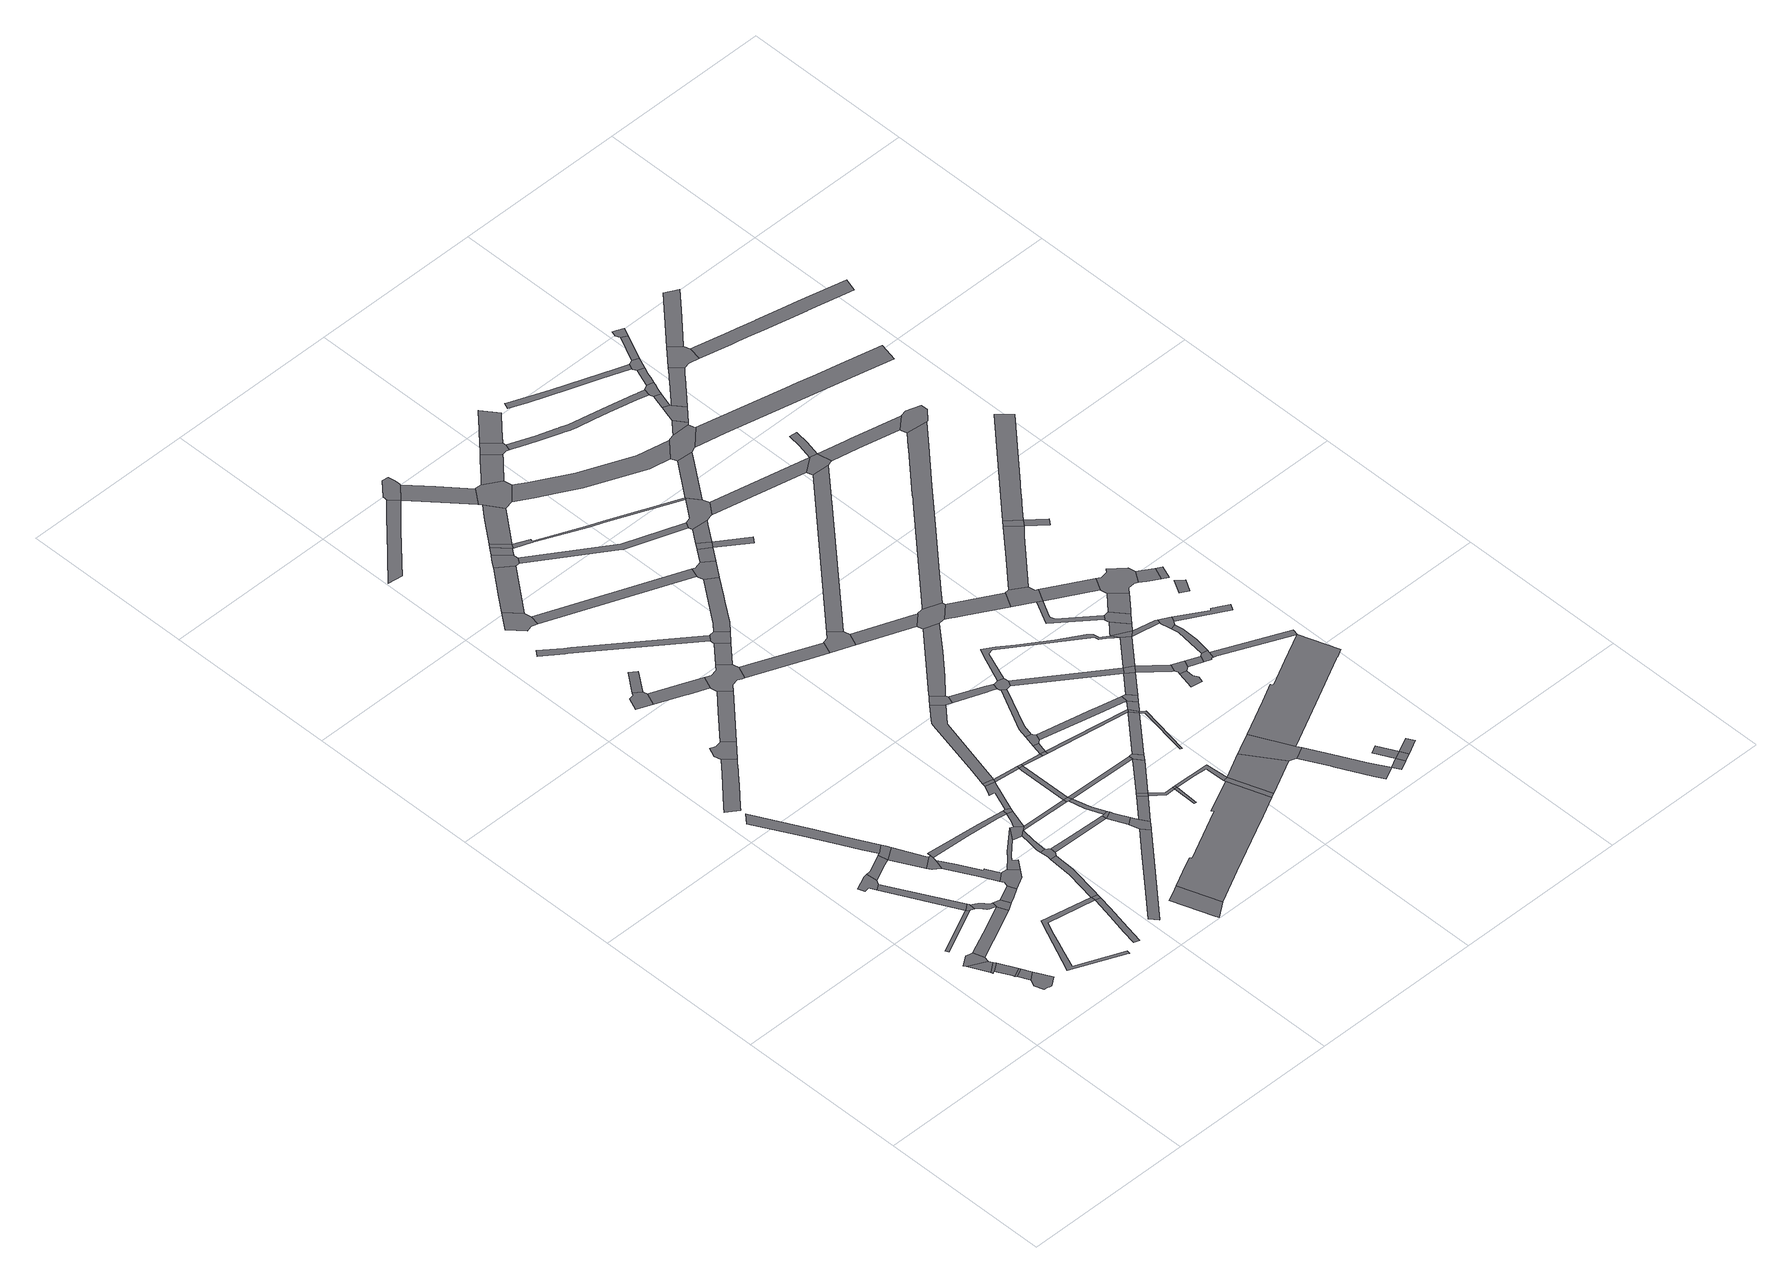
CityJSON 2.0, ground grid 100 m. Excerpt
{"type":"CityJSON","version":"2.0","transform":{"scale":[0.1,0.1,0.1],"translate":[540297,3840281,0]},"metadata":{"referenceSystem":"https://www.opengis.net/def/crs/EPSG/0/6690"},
"CityObjects":{
"road1":{"type":"Road","attributes":{"RoadStructureAttribute.sectionType":"1"},"geometry":[{"type":"MultiSurface","lod":"1","boundaries":[[[0,1,2,3,4]]]}]},
"road2":{"type":"Road","geometry":[{"type":"MultiSurface","lod":"1","boundaries":[[[5,6,7,8,0,4,9,10,11,12]]]}]},
"road3":{"type":"Road","geometry":[{"type":"MultiSurface","lod":"1","boundaries":[[[3,2,13,14,15,16]]]}]},
"road4":{"type":"Road","attributes":{"RoadStructureAttribute.sectionType":"1"},"geometry":[{"type":"MultiSurface","lod":"1","boundaries":[[[16,15,17,18,19]]]}]},
"road5":{"type":"Road","geometry":[{"type":"MultiSurface","lod":"1","boundaries":[[[19,18,20,21]]]}]},
"road6":{"type":"Road","attributes":{"RoadStructureAttribute.sectionType":"1"},"geometry":[{"type":"MultiSurface","lod":"1","boundaries":[[[21,20,22,23]]]}]},
"road7":{"type":"Road","geometry":[{"type":"MultiSurface","lod":"1","boundaries":[[[24,23,22,25,26,27,28,29,30,31,32]]]}]},
"road8":{"type":"Road","attributes":{"RoadStructureAttribute.sectionType":"1"},"geometry":[{"type":"MultiSurface","lod":"1","boundaries":[[[33,34,35,36]]]}]},
"road9":{"type":"Road","geometry":[{"type":"MultiSurface","lod":"1","boundaries":[[[37,38,39,40,41,42,43,44]]]}]},
"road10":{"type":"Road","attributes":{"RoadStructureAttribute.sectionType":"1"},"geometry":[{"type":"MultiSurface","lod":"1","boundaries":[[[45,46,47,48,12,11,49,50,51]]]}]},
"road11":{"type":"Road","attributes":{"RoadStructureAttribute.sectionType":"1"},"geometry":[{"type":"MultiSurface","lod":"1","boundaries":[[[43,42,52,33,53]]]}]},
"road12":{"type":"Road","geometry":[{"type":"MultiSurface","lod":"1","boundaries":[[[54,53,33,36,55,56,57,58]]]}]},
"road13":{"type":"Road","attributes":{"RoadStructureAttribute.sectionType":"1"},"geometry":[{"type":"MultiSurface","lod":"1","boundaries":[[[59,60,61,37,44,62,63]]]}]},
"road14":{"type":"Road","attributes":{"RoadStructureAttribute.sectionType":"1"},"geometry":[{"type":"MultiSurface","lod":"1","boundaries":[[[64,65,66,67,68,69,58,57,70,71,72,73,74,45,75]]]}]},
"road15":{"type":"Road","attributes":{"RoadStructureAttribute.sectionType":"1"},"geometry":[{"type":"MultiSurface","lod":"1","boundaries":[[[76,77,78,79,80,81,82,83,84,85,86,87,88]]]}]},
"road16":{"type":"Road","attributes":{"RoadStructureAttribute.sectionType":"1"},"geometry":[{"type":"MultiSurface","lod":"1","boundaries":[[[89,90,91,92,93,94,95,96,97]]]}]},
"road17":{"type":"Road","geometry":[{"type":"MultiSurface","lod":"1","boundaries":[[[98,75,45,51,99,100]]]}]},
"road18":{"type":"Road","geometry":[{"type":"MultiSurface","lod":"1","boundaries":[[[101,102,97,96,103,59,63,104]]]}]},
"road19":{"type":"Road","attributes":{"RoadStructureAttribute.sectionType":"1"},"geometry":[{"type":"MultiSurface","lod":"1","boundaries":[[[105,104,63,106,107,108]]]}]},
"road20":{"type":"Road","attributes":{"RoadStructureAttribute.sectionType":"1"},"geometry":[{"type":"MultiSurface","lod":"1","boundaries":[[[109,100,99,110,111]]]}]},
"road21":{"type":"Road","geometry":[{"type":"MultiSurface","lod":"1","boundaries":[[[112,113,108,107,114,115,116,117]]]}]},
"road22":{"type":"Road","attributes":{"RoadStructureAttribute.sectionType":"1"},"geometry":[{"type":"MultiSurface","lod":"1","boundaries":[[[118,119,120,121,122,123,124,125,126,127,128]]]}]},
"road23":{"type":"Road","attributes":{"RoadStructureAttribute.sectionType":"1"},"geometry":[{"type":"MultiSurface","lod":"1","boundaries":[[[129,130,131,116,115,132,133,134]]]}]},
"road24":{"type":"Road","attributes":{"RoadStructureAttribute.sectionType":"1"},"geometry":[{"type":"MultiSurface","lod":"1","boundaries":[[[87,135,136,137,138,139,140,141,142]]]}]},
"road25":{"type":"Road","geometry":[{"type":"MultiSurface","lod":"1","boundaries":[[[134,133,143,109,111,144,145,146]]]}]},
"road26":{"type":"Road","geometry":[{"type":"MultiSurface","lod":"1","boundaries":[[[88,87,142,147]]]}]},
"road27":{"type":"Road","geometry":[{"type":"MultiSurface","lod":"1","boundaries":[[[148,149,150,151,152,153,118,128,154,155]]]}]},
"road28":{"type":"Road","attributes":{"RoadStructureAttribute.sectionType":"1"},"geometry":[{"type":"MultiSurface","lod":"1","boundaries":[[[156,157,88,147,158,159,160,161,162]]]}]},
"road29":{"type":"Road","attributes":{"RoadStructureAttribute.sectionType":"1"},"geometry":[{"type":"MultiSurface","lod":"1","boundaries":[[[163,164,165,166,146,145,167,168,169,170]]]}]},
"road30":{"type":"Road","attributes":{"RoadStructureAttribute.sectionType":"1"},"geometry":[{"type":"MultiSurface","lod":"1","boundaries":[[[171,112,117,172,173,174,175,176]]]}]},
"road31":{"type":"Road","geometry":[{"type":"MultiSurface","lod":"1","boundaries":[[[177,178,179,180,181,182,183]]]}]},
"road32":{"type":"Road","geometry":[{"type":"MultiSurface","lod":"1","boundaries":[[[184,185,186,187,156,162,188,189]]]}]},
"road33":{"type":"Road","attributes":{"RoadStructureAttribute.sectionType":"1"},"geometry":[{"type":"MultiSurface","lod":"1","boundaries":[[[190,191,192,193,194,186,185]]]}]},
"road34":{"type":"Road","geometry":[{"type":"MultiSurface","lod":"1","boundaries":[[[195,196,197,198,199,200]]]}]},
"road35":{"type":"Road","geometry":[{"type":"MultiSurface","lod":"1","boundaries":[[[163,170,201,202,192,191,203,204]]]}]},
"road36":{"type":"Road","geometry":[{"type":"MultiSurface","lod":"1","boundaries":[[[205,206,177,183]]]}]},
"road37":{"type":"Road","attributes":{"RoadStructureAttribute.sectionType":"1"},"geometry":[{"type":"MultiSurface","lod":"1","boundaries":[[[207,208,155,154,209]]]}]},
"road38":{"type":"Road","attributes":{"function":"3","RoadStructureAttribute.sectionType":"1"},"geometry":[{"type":"MultiSurface","lod":"1","boundaries":[[[210,211,212,213,214,215,216]]]}]},
"road39":{"type":"Road","attributes":{"RoadStructureAttribute.sectionType":"1"},"geometry":[{"type":"MultiSurface","lod":"1","boundaries":[[[175,217,204,203,218]]]}]},
"road40":{"type":"Road","attributes":{"RoadStructureAttribute.sectionType":"1"},"geometry":[{"type":"MultiSurface","lod":"1","boundaries":[[[219,220,182,181,221,222,223,224]]]}]},
"road41":{"type":"Road","geometry":[{"type":"MultiSurface","lod":"1","boundaries":[[[176,175,218,225,226]]]}]},
"road42":{"type":"Road","geometry":[{"type":"MultiSurface","lod":"1","boundaries":[[[227,228,229,230,231,232,233,234,235,236,237]]]}]},
"road43":{"type":"Road","attributes":{"RoadStructureAttribute.sectionType":"1"},"geometry":[{"type":"MultiSurface","lod":"1","boundaries":[[[238,189,188,239,240,241]]]}]},
"road44":{"type":"Road","attributes":{"RoadStructureAttribute.sectionType":"1"},"geometry":[{"type":"MultiSurface","lod":"1","boundaries":[[[203,191,242,243]]]}]},
"road45":{"type":"Road","attributes":{"RoadStructureAttribute.sectionType":"1"},"geometry":[{"type":"MultiSurface","lod":"1","boundaries":[[[244,245,246,247,248,226,225,249,250]]]}]},
"road46":{"type":"Road","attributes":{"RoadStructureAttribute.sectionType":"1"},"geometry":[{"type":"MultiSurface","lod":"1","boundaries":[[[251,252,253,254,255,256,257,258,259]]]}]},
"road47":{"type":"Road","geometry":[{"type":"MultiSurface","lod":"1","boundaries":[[[260,244,250,261]]]}]},
"road48":{"type":"Road","geometry":[{"type":"MultiSurface","lod":"1","boundaries":[[[262,263,264,265,224,223,207,209,266,267,268,269,270,271]]]}]},
"road49":{"type":"Road","attributes":{"RoadStructureAttribute.sectionType":"1"},"geometry":[{"type":"MultiSurface","lod":"1","boundaries":[[[272,273,227,237,274]]]}]},
"road50":{"type":"Road","geometry":[{"type":"MultiSurface","lod":"1","boundaries":[[[275,276,277,241,240,278]]]}]},
"road51":{"type":"Road","geometry":[{"type":"MultiSurface","lod":"1","boundaries":[[[243,242,279,280,281]]]}]},
"road52":{"type":"Road","attributes":{"RoadStructureAttribute.sectionType":"1"},"geometry":[{"type":"MultiSurface","lod":"1","boundaries":[[[282,278,240,283,284]]]}]},
"road53":{"type":"Road","attributes":{"RoadStructureAttribute.sectionType":"1"},"geometry":[{"type":"MultiSurface","lod":"1","boundaries":[[[279,285,276,275,286,280]]]}]},
"road54":{"type":"Road","attributes":{"RoadStructureAttribute.sectionType":"1"},"geometry":[{"type":"MultiSurface","lod":"1","boundaries":[[[287,288,289,290,291,292,293,294,295,296,297,298,299]]]}]},
"road55":{"type":"Road","attributes":{"RoadStructureAttribute.sectionType":"1"},"geometry":[{"type":"MultiSurface","lod":"1","boundaries":[[[300,261,250,301,302]]]}]},
"road56":{"type":"Road","geometry":[{"type":"MultiSurface","lod":"1","boundaries":[[[284,283,210,216,303,304,305]]]}]},
"road57":{"type":"Road","attributes":{"RoadStructureAttribute.sectionType":"1"},"geometry":[{"type":"MultiSurface","lod":"1","boundaries":[[[301,306,243,281,307]]]}]},
"road58":{"type":"Road","attributes":{"RoadStructureAttribute.sectionType":"1"},"geometry":[{"type":"MultiSurface","lod":"1","boundaries":[[[308,262,271,309]]]}]},
"road59":{"type":"Road","geometry":[{"type":"MultiSurface","lod":"1","boundaries":[[[302,301,307,310]]]}]},
"road60":{"type":"Road","attributes":{"RoadStructureAttribute.sectionType":"1"},"geometry":[{"type":"MultiSurface","lod":"1","boundaries":[[[311,312,313,314,315,260,261,316,317,318,319,320,321]]]}]},
"road61":{"type":"Road","attributes":{"function":"3","RoadStructureAttribute.sectionType":"1"},"geometry":[{"type":"MultiSurface","lod":"1","boundaries":[[[322,323,324,325,326,327,328,329,330,195,200,331,332,333,334,335]]]}]},
"road62":{"type":"Road","attributes":{"function":"3","RoadStructureAttribute.sectionType":"1"},"geometry":[{"type":"MultiSurface","lod":"1","boundaries":[[[336,337,305,304,338,339]]]}]},
"road63":{"type":"Road","geometry":[{"type":"MultiSurface","lod":"1","boundaries":[[[340,341,342,343,344,272,274,345,346,347,348,349]]]}]},
"road64":{"type":"Road","attributes":{"RoadStructureAttribute.sectionType":"1"},"geometry":[{"type":"MultiSurface","lod":"1","boundaries":[[[310,307,350,351]]]}]},
"road65":{"type":"Road","geometry":[{"type":"MultiSurface","lod":"1","boundaries":[[[352,259,258,308,309,353]]]}]},
"road66":{"type":"Road","attributes":{"RoadStructureAttribute.sectionType":"1"},"geometry":[{"type":"MultiSurface","lod":"1","boundaries":[[[234,233,354,355]]]}]},
"road67":{"type":"Road","attributes":{"RoadStructureAttribute.sectionType":"1"},"geometry":[{"type":"MultiSurface","lod":"1","boundaries":[[[356,270,269,357,358,359,360]]]}]},
"road68":{"type":"Road","geometry":[{"type":"MultiSurface","lod":"1","boundaries":[[[361,340,349,362]]]}]},
"road69":{"type":"Road","geometry":[{"type":"MultiSurface","lod":"1","boundaries":[[[363,336,339,364]]]}]},
"road70":{"type":"Road","attributes":{"RoadStructureAttribute.sectionType":"1"},"geometry":[{"type":"MultiSurface","lod":"1","boundaries":[[[281,280,365,366]]]}]},
"road71":{"type":"Road","attributes":{"RoadStructureAttribute.sectionType":"1"},"geometry":[{"type":"MultiSurface","lod":"1","boundaries":[[[367,361,362,368,369]]]}]},
"road72":{"type":"Road","geometry":[{"type":"MultiSurface","lod":"1","boundaries":[[[351,350,370,371]]]}]},
"road73":{"type":"Road","attributes":{"RoadStructureAttribute.sectionType":"1"},"geometry":[{"type":"MultiSurface","lod":"1","boundaries":[[[372,351,371,373]]]}]},
"road74":{"type":"Road","attributes":{"RoadStructureAttribute.sectionType":"1"},"geometry":[{"type":"MultiSurface","lod":"1","boundaries":[[[374,364,339,375,376,377]]]}]},
"road75":{"type":"Road","geometry":[{"type":"MultiSurface","lod":"1","boundaries":[[[378,372,373,379,380,381,382,383,384,385]]]}]},
"road76":{"type":"Road","attributes":{"RoadStructureAttribute.sectionType":"1"},"geometry":[{"type":"MultiSurface","lod":"1","boundaries":[[[386,387,388,389,376]]]}]},
"road77":{"type":"Road","geometry":[{"type":"MultiSurface","lod":"1","boundaries":[[[390,391,311,321,392,393,394]]]}]},
"road78":{"type":"Road","geometry":[{"type":"MultiSurface","lod":"1","boundaries":[[[395,396,397,398,287,299,399,400,401,402]]]}]},
"road79":{"type":"Road","attributes":{"function":"3","RoadStructureAttribute.sectionType":"1"},"geometry":[{"type":"MultiSurface","lod":"1","boundaries":[[[365,403,404,405,363,364,406]]]}]},
"road80":{"type":"Road","geometry":[{"type":"MultiSurface","lod":"1","boundaries":[[[377,376,389,407]]]}]},
"road81":{"type":"Road","attributes":{"RoadStructureAttribute.sectionType":"1"},"geometry":[{"type":"MultiSurface","lod":"1","boundaries":[[[408,409,410,367,369,411,412,413]]]}]},
"road82":{"type":"Road","attributes":{"RoadStructureAttribute.sectionType":"1"},"geometry":[{"type":"MultiSurface","lod":"1","boundaries":[[[414,415,416,352,353,417,418,419,420]]]}]},
"road83":{"type":"Road","attributes":{"RoadStructureAttribute.sectionType":"1"},"geometry":[{"type":"MultiSurface","lod":"1","boundaries":[[[421,399,299,422,423,424,425]]]}]},
"road84":{"type":"Road","attributes":{"RoadStructureAttribute.sectionType":"1"},"geometry":[{"type":"MultiSurface","lod":"1","boundaries":[[[426,427,378,385,428,429]]]}]},
"road85":{"type":"Road","geometry":[{"type":"MultiSurface","lod":"1","boundaries":[[[430,431,407,389,432,433,434,435]]]}]},
"road86":{"type":"Road","geometry":[{"type":"MultiSurface","lod":"1","boundaries":[[[436,366,365,406,437,438]]]}]},
"road87":{"type":"Road","attributes":{"RoadStructureAttribute.sectionType":"1"},"geometry":[{"type":"MultiSurface","lod":"1","boundaries":[[[439,393,392,440,441,442,443,444]]]}]},
"road88":{"type":"Road","geometry":[{"type":"MultiSurface","lod":"1","boundaries":[[[445,446,447,360,359,448,449,450]]]}]},
"road89":{"type":"Road","attributes":{"RoadStructureAttribute.sectionType":"1"},"geometry":[{"type":"MultiSurface","lod":"1","boundaries":[[[451,371,370,452,453]]]}]},
"road90":{"type":"Road","attributes":{"RoadStructureAttribute.sectionType":"1"},"geometry":[{"type":"MultiSurface","lod":"1","boundaries":[[[454,455,347,346,456,457,458,459,460]]]}]},
"road91":{"type":"Road","geometry":[{"type":"MultiSurface","lod":"1","boundaries":[[[435,434,322,335,461]]]}]},
"road92":{"type":"Road","geometry":[{"type":"MultiSurface","lod":"1","boundaries":[[[462,425,424,408,413,463,464,465,466]]]}]},
"road93":{"type":"Road","attributes":{"RoadStructureAttribute.sectionType":"1"},"geometry":[{"type":"MultiSurface","lod":"1","boundaries":[[[467,468,382,381,469,470,471]]]}]},
"road94":{"type":"Road","attributes":{"RoadStructureAttribute.sectionType":"1"},"geometry":[{"type":"MultiSurface","lod":"1","boundaries":[[[472,473,390,394,474,475,476,477]]]}]},
"road95":{"type":"Road","geometry":[{"type":"MultiSurface","lod":"1","boundaries":[[[478,444,443,479,426,429,480,481,482,483,484,485]]]}]},
"road96":{"type":"Road","geometry":[{"type":"MultiSurface","lod":"1","boundaries":[[[486,487,488,489,355,354,490,414,420,491]]]}]},
"road97":{"type":"Road","attributes":{"RoadStructureAttribute.sectionType":"1"},"geometry":[{"type":"MultiSurface","lod":"1","boundaries":[[[452,492,438,437,493]]]}]},
"road98":{"type":"Road","attributes":{"RoadStructureAttribute.sectionType":"1"},"geometry":[{"type":"MultiSurface","lod":"1","boundaries":[[[494,495,496,497,498,499,369,368,500,501,502,503,504,505,506,507]]]}]},
"road99":{"type":"Road","attributes":{"RoadStructureAttribute.sectionType":"1"},"geometry":[{"type":"MultiSurface","lod":"1","boundaries":[[[508,449,448,509,510]]]}]},
"road100":{"type":"Road","attributes":{"function":"3","RoadStructureAttribute.sectionType":"1"},"geometry":[{"type":"MultiSurface","lod":"1","boundaries":[[[511,435,461,512]]]}]},
"road101":{"type":"Road","attributes":{"RoadStructureAttribute.sectionType":"1"},"geometry":[{"type":"MultiSurface","lod":"1","boundaries":[[[513,514,515,516,517,518,519,520,493]]]}]},
"road102":{"type":"Road","attributes":{"RoadStructureAttribute.sectionType":"1"},"geometry":[{"type":"MultiSurface","lod":"1","boundaries":[[[521,486,491,522]]]}]},
"road103":{"type":"Road","attributes":{"RoadStructureAttribute.sectionType":"1"},"geometry":[{"type":"MultiSurface","lod":"1","boundaries":[[[523,524,525,466,465,526,527,528,529]]]}]},
"road104":{"type":"Road","geometry":[{"type":"MultiSurface","lod":"1","boundaries":[[[453,452,493,520]]]}]},
"road105":{"type":"Road","geometry":[{"type":"MultiSurface","lod":"1","boundaries":[[[530,521,522,531]]]}]},
"road106":{"type":"Road","attributes":{"function":"3","RoadStructureAttribute.sectionType":"1"},"geometry":[{"type":"MultiSurface","lod":"1","boundaries":[[[470,532,453,520,533,534]]]}]},
"road107":{"type":"Road","attributes":{"RoadStructureAttribute.sectionType":"1"},"geometry":[{"type":"MultiSurface","lod":"1","boundaries":[[[535,483,482,536,537]]]}]},
"road108":{"type":"Road","geometry":[{"type":"MultiSurface","lod":"1","boundaries":[[[471,470,534,538,539]]]}]},
"road109":{"type":"Road","attributes":{"RoadStructureAttribute.sectionType":"1"},"geometry":[{"type":"MultiSurface","lod":"1","boundaries":[[[540,530,531,541,542]]]}]},
"road110":{"type":"Road","geometry":[{"type":"MultiSurface","lod":"1","boundaries":[[[543,544,511,512,545,546,547,548,549]]]}]},
"road111":{"type":"Road","geometry":[{"type":"MultiSurface","lod":"1","boundaries":[[[550,551,531,522]]]}]},
"road112":{"type":"Road","geometry":[{"type":"MultiSurface","lod":"1","boundaries":[[[552,553,523,529,554,555,556,557,558]]]}]},
"road113":{"type":"Road","geometry":[{"type":"MultiSurface","lod":"1","boundaries":[[[559,560,510,509,561,472,477,562,563,564,565]]]}]},
"road114":{"type":"Road","attributes":{"function":"3","RoadStructureAttribute.sectionType":"1"},"geometry":[{"type":"MultiSurface","lod":"1","boundaries":[[[536,539,538,566]]]}]},
"road115":{"type":"Road","attributes":{"RoadStructureAttribute.sectionType":"1"},"geometry":[{"type":"MultiSurface","lod":"1","boundaries":[[[567,568,569,570,571,572,573,574,485,484,575,576,577,578,579,580,581,582,583]]]}]},
"road116":{"type":"Road","attributes":{"RoadStructureAttribute.sectionType":"1"},"geometry":[{"type":"MultiSurface","lod":"1","boundaries":[[[584,585,547,546,586,587,588,589,590]]]}]},
"road117":{"type":"Road","geometry":[{"type":"MultiSurface","lod":"1","boundaries":[[[506,505,591,592,593,460,459,594,540,542,595,596,597,598]]]}]},
"road118":{"type":"Road","attributes":{"RoadStructureAttribute.sectionType":"1"},"geometry":[{"type":"MultiSurface","lod":"1","boundaries":[[[599,600,601,602,464,463,603,604,605,606,607,608,609]]]}]},
"road119":{"type":"Road","attributes":{"RoadStructureAttribute.sectionType":"1"},"geometry":[{"type":"MultiSurface","lod":"1","boundaries":[[[610,611,612,613,552,558,614,615]]]}]},
"road120":{"type":"Road","geometry":[{"type":"MultiSurface","lod":"1","boundaries":[[[537,536,566,616]]]}]},
"road121":{"type":"Road","geometry":[{"type":"MultiSurface","lod":"1","boundaries":[[[507,506,617]]]}]},
"road122":{"type":"Road","attributes":{"RoadStructureAttribute.sectionType":"1"},"geometry":[{"type":"MultiSurface","lod":"1","boundaries":[[[564,563,618,619,620,621,622]]]}]},
"road123":{"type":"Road","attributes":{"RoadStructureAttribute.sectionType":"1"},"geometry":[{"type":"MultiSurface","lod":"1","boundaries":[[[623,445,450,624,625,626,627]]]}]},
"road124":{"type":"Road","attributes":{"RoadStructureAttribute.sectionType":"1"},"geometry":[{"type":"MultiSurface","lod":"1","boundaries":[[[628,590,629,630]]]}]},
"road125":{"type":"Road","attributes":{"RoadStructureAttribute.sectionType":"1"},"geometry":[{"type":"MultiSurface","lod":"1","boundaries":[[[616,566,631,632,633]]]}]},
"road126":{"type":"Road","geometry":[{"type":"MultiSurface","lod":"1","boundaries":[[[634,635,636,637,638,639]]]}]},
"road127":{"type":"Road","geometry":[{"type":"MultiSurface","lod":"1","boundaries":[[[640,641,628,642]]]}]},
"road128":{"type":"Road","attributes":{"function":"3","RoadStructureAttribute.sectionType":"1"},"geometry":[{"type":"MultiSurface","lod":"1","boundaries":[[[582,643,537,616,644,645]]]}]},
"road129":{"type":"Road","geometry":[{"type":"MultiSurface","lod":"1","boundaries":[[[642,628,630,646]]]}]},
"road130":{"type":"Road","geometry":[{"type":"MultiSurface","lod":"1","boundaries":[[[633,632,647,634,639,648,649]]]}]},
"road131":{"type":"Road","attributes":{"RoadStructureAttribute.sectionType":"1"},"geometry":[{"type":"MultiSurface","lod":"1","boundaries":[[[650,617,506,598,651,652,653]]]}]},
"road132":{"type":"Road","attributes":{"RoadStructureAttribute.sectionType":"1"},"geometry":[{"type":"MultiSurface","lod":"1","boundaries":[[[654,642,646,655]]]}]},
"road133":{"type":"Road","geometry":[{"type":"MultiSurface","lod":"1","boundaries":[[[656,622,621,657,658,659,660,661,662]]]}]},
"road134":{"type":"Road","attributes":{"RoadStructureAttribute.sectionType":"1"},"geometry":[{"type":"MultiSurface","lod":"1","boundaries":[[[658,663,664,665,666,667,668,669,659]]]}]},
"road135":{"type":"Road","geometry":[{"type":"MultiSurface","lod":"1","boundaries":[[[583,582,645,670]]]}]},
"road136":{"type":"Road","attributes":{"RoadStructureAttribute.sectionType":"1"},"geometry":[{"type":"MultiSurface","lod":"1","boundaries":[[[649,648,671,672]]]}]},
"road137":{"type":"Road","attributes":{"function":"3","RoadStructureAttribute.sectionType":"1"},"geometry":[{"type":"MultiSurface","lod":"1","boundaries":[[[673,674,675,676,583,670,677,678]]]}]},
"road138":{"type":"Road","attributes":{"RoadStructureAttribute.sectionType":"1"},"geometry":[{"type":"MultiSurface","lod":"1","boundaries":[[[679,680,681,682,683,684,685,686,687,688,689,690,556,555,691,692,693,694,695,696,697,698,699,700,701,702,703,704,705,706,707,708]]]}]},
"road139":{"type":"Road","attributes":{"function":"3","RoadStructureAttribute.sectionType":"1"},"geometry":[{"type":"MultiSurface","lod":"1","boundaries":[[[709,710,711,712,713,714,715,543,549,716,717,718,719,720,721]]]}]},
"road140":{"type":"Road","geometry":[{"type":"MultiSurface","lod":"1","boundaries":[[[722,672,671,723,724,725,726,727]]]}]},
"road141":{"type":"Road","attributes":{"RoadStructureAttribute.sectionType":"1"},"geometry":[{"type":"MultiSurface","lod":"1","boundaries":[[[597,596,728,729]]]}]},
"road142":{"type":"Road","attributes":{"RoadStructureAttribute.sectionType":"1"},"geometry":[{"type":"MultiSurface","lod":"1","boundaries":[[[730,731,670,645,732,733,734,735]]]}]},
"road143":{"type":"Road","geometry":[{"type":"MultiSurface","lod":"1","boundaries":[[[736,737,738,665,664,739,740,673,678,741]]]}]},
"road144":{"type":"Road","attributes":{"RoadStructureAttribute.sectionType":"1"},"geometry":[{"type":"MultiSurface","lod":"1","boundaries":[[[742,743,744,745,746,722,727]]]}]},
"road145":{"type":"Road","geometry":[{"type":"MultiSurface","lod":"1","boundaries":[[[747,748,609,608,749,650,653,750,751,752,753,754]]]}]},
"road146":{"type":"Road","attributes":{"RoadStructureAttribute.sectionType":"1"},"geometry":[{"type":"MultiSurface","lod":"1","boundaries":[[[660,659,755,756,757]]]}]},
"road147":{"type":"Road","geometry":[{"type":"MultiSurface","lod":"1","boundaries":[[[735,734,758,759,745,744,760,761,762,763]]]}]},
"road148":{"type":"Road","attributes":{"function":"3","RoadStructureAttribute.sectionType":"1"},"geometry":[{"type":"MultiSurface","lod":"1","boundaries":[[[764,736,741,765,766]]]}]},
"road149":{"type":"Road","attributes":{"RoadStructureAttribute.sectionType":"1"},"geometry":[{"type":"MultiSurface","lod":"1","boundaries":[[[767,768,769,770,771,772,773,774,775,776,777]]]}]},
"road150":{"type":"Road","attributes":{"RoadStructureAttribute.sectionType":"1"},"geometry":[{"type":"MultiSurface","lod":"1","boundaries":[[[778,779,656,662,780,781]]]}]},
"road151":{"type":"Road","attributes":{"RoadStructureAttribute.sectionType":"1"},"geometry":[{"type":"MultiSurface","lod":"1","boundaries":[[[782,783,784,747,754,785]]]}]},
"road152":{"type":"Road","attributes":{"RoadStructureAttribute.sectionType":"1"},"geometry":[{"type":"MultiSurface","lod":"1","boundaries":[[[786,726,725,787,788,709,789]]]}]},
"road153":{"type":"Road","attributes":{"RoadStructureAttribute.sectionType":"1"},"geometry":[{"type":"MultiSurface","lod":"1","boundaries":[[[790,791,792,793,794,795,796,559,565,797,798,799,800,801,802,803,804,805]]]}]},
"road154":{"type":"Road","attributes":{"RoadStructureAttribute.sectionType":"1"},"geometry":[{"type":"MultiSurface","lod":"1","boundaries":[[[806,807,808,809,810,811,763,762,812,813,814]]]}]},
"road155":{"type":"Road","geometry":[{"type":"MultiSurface","lod":"1","boundaries":[[[815,816,782,785,817,818,819]]]}]},
"road156":{"type":"Road","geometry":[{"type":"MultiSurface","lod":"1","boundaries":[[[820,821,822,757,756,823,824,764,766,825,826,827,828,829,830,831,832]]]}]},
"road157":{"type":"Road","geometry":[{"type":"MultiSurface","lod":"1","boundaries":[[[729,728,623,627,833,834,835]]]}]},
"road158":{"type":"Road","attributes":{"RoadStructureAttribute.sectionType":"1"},"geometry":[{"type":"MultiSurface","lod":"1","boundaries":[[[836,837,815,819,838,839,840]]]}]},
"road159":{"type":"Road","geometry":[{"type":"MultiSurface","lod":"1","boundaries":[[[841,842,708,707,836,840,843,844,845,846]]]}]},
"road160":{"type":"Road","geometry":[{"type":"MultiSurface","lod":"1","boundaries":[[[847,848,849,850,851,729,835]]]}]},
"road161":{"type":"Road","attributes":{"RoadStructureAttribute.sectionType":"1"},"geometry":[{"type":"MultiSurface","lod":"1","boundaries":[[[829,828,852,853,854]]]}]},
"road162":{"type":"Road","geometry":[{"type":"MultiSurface","lod":"1","boundaries":[[[855,778,781,856]]]}]},
"road163":{"type":"Road","geometry":[{"type":"MultiSurface","lod":"1","boundaries":[[[857,858,859,860]]]}]},
"road164":{"type":"Road","attributes":{"RoadStructureAttribute.sectionType":"1"},"geometry":[{"type":"MultiSurface","lod":"1","boundaries":[[[861,862,841,846,863,864,865]]]}]},
"road165":{"type":"Road","geometry":[{"type":"MultiSurface","lod":"1","boundaries":[[[854,853,866,867]]]}]},
"road166":{"type":"Road","attributes":{"RoadStructureAttribute.sectionType":"1"},"geometry":[{"type":"MultiSurface","lod":"1","boundaries":[[[868,869,870,871,872,873,818,817,874,875,876]]]}]},
"road167":{"type":"Road","geometry":[{"type":"MultiSurface","lod":"1","boundaries":[[[877,878,856,781]]]}]},
"road168":{"type":"Road","geometry":[{"type":"MultiSurface","lod":"1","boundaries":[[[879,880,881,777,776,882,861,865,883,884,885,886]]]}]},
"road169":{"type":"Road","attributes":{"RoadStructureAttribute.sectionType":"1"},"geometry":[{"type":"MultiSurface","lod":"1","boundaries":[[[887,888,835,834,889,890,891]]]}]},
"road170":{"type":"Road","attributes":{"RoadStructureAttribute.sectionType":"1"},"geometry":[{"type":"MultiSurface","lod":"1","boundaries":[[[892,879,886,893]]]}]},
"road171":{"type":"Road","geometry":[{"type":"MultiSurface","lod":"1","boundaries":[[[894,895,868,876,896,897,898,899]]]}]},
"road172":{"type":"Road","geometry":[{"type":"MultiSurface","lod":"1","boundaries":[[[900,901,892,893,902,903,904]]]}]},
"road173":{"type":"Road","attributes":{"RoadStructureAttribute.sectionType":"1"},"geometry":[{"type":"MultiSurface","lod":"1","boundaries":[[[905,906,907,908,752,751,909,910,911,912,913]]]}]},
"road174":{"type":"Road","attributes":{"RoadStructureAttribute.sectionType":"1"},"geometry":[{"type":"MultiSurface","lod":"1","boundaries":[[[914,915,855,856,916,917,918,919,920]]]}]},
"road175":{"type":"Road","geometry":[{"type":"MultiSurface","lod":"1","boundaries":[[[921,891,890,790,805,922,923,924,925]]]}]},
"road176":{"type":"Road","attributes":{"RoadStructureAttribute.sectionType":"1"},"geometry":[{"type":"MultiSurface","lod":"1","boundaries":[[[926,927,894,899,928,929,930]]]}]},
"road177":{"type":"Road","attributes":{"RoadStructureAttribute.sectionType":"1"},"geometry":[{"type":"MultiSurface","lod":"1","boundaries":[[[931,932,933,934,935,936,898,897,937,938,939,940,941,942,943,944]]]}]}
},
"vertices":[
[144,639,0],[145,638,0],[199,526,0],[256,568,0],[245,590,0],
[222,687,0],[201,691,0],[193,693,0],[136,654,0],[247,598,0],[251,612,0],[253,621,0],[233,685,0],
[202,512,0],[207,515,0],[215,518,0],[264,553,0],
[258,436,0],[264,423,0],[315,448,0],
[270,413,0],[320,438,0],
[302,351,0],[348,384,0],
[368,343,0],[296,334,0],[292,325,0],[285,307,0],[302,256,0],[324,252,0],[335,249,0],[347,247,0],[397,285,0],
[417,922,0],[144,790,0],[154,770,0],[429,906,0],
[247,1443,0],[228,1440,0],[147,1403,0],[160,1364,0],[188,1369,0],[207,1331,0],[240,1355,0],[254,1379,0],
[543,831,0],[458,791,0],[393,758,0],[364,744,0],[364,674,0],[554,764,0],[567,772,0],
[412,931,0],[452,949,0],
[458,937,0],[432,907,0],[437,905,0],[457,897,0],[459,935,0],
[383,1499,0],[356,1486,0],[276,1448,0],[357,1428,0],[394,1444,0],
[537,868,0],[525,878,0],[517,893,0],[499,910,0],[495,913,0],[484,920,0],[472,888,0],[486,867,0],[497,850,0],[510,845,0],[537,834,0],[548,865,0],
[630,607,0],[621,586,0],[478,270,0],[775,140,0],[779,138,0],[783,158,0],[513,273,0],[555,374,0],[582,436,0],[606,494,0],[643,574,0],[923,523,0],[921,549,0],
[354,1715,0],[286,1849,0],[122,2164,0],[79,2112,0],[212,1858,0],[305,1680,0],[355,1582,0],[396,1505,0],[444,1543,0],
[578,857,0],[613,798,0],[591,854,0],
[456,1519,0],[450,1532,0],[387,1501,0],[468,1494,0],
[543,1329,0],[400,1433,0],[487,1267,0],[550,1315,0],
[684,898,0],[640,814,0],[703,850,0],
[567,1336,0],[562,1313,0],[502,1239,0],[541,1213,0],[558,1273,0],[562,1295,0],
[306,2520,0],[238,2445,0],[82,2276,0],[57,2248,0],[123,2200,0],[142,2221,0],[243,2330,0],[297,2391,0],[312,2408,0],[347,2448,0],[364,2467,0],
[688,1063,0],[678,1059,0],[605,1191,0],[636,1034,0],[680,947,0],[728,984,0],
[922,519,0],[893,387,0],[865,265,0],[846,177,0],[877,166,0],[899,268,0],[935,432,0],[952,515,0],
[692,924,0],[777,891,0],[808,932,0],[765,980,0],
[956,539,0],
[387,2609,0],[370,2606,0],[351,2603,0],[345,2605,0],[321,2615,0],[299,2560,0],[447,2557,0],[390,2610,0],
[967,880,0],[958,737,0],[961,563,0],[967,592,0],[991,719,0],[996,755,0],[1002,877,0],
[979,1179,0],[950,1153,0],[850,1067,0],[823,1036,0],[850,988,0],[826,1009,0],[849,1036,0],[927,1110,0],
[885,1304,0],[578,1295,0],[787,1284,0],[983,1268,0],[1037,1259,0],[1040,1287,0],
[325,3160,0],[315,3146,0],[285,3139,0],[254,3065,0],[341,3029,0],[371,3104,0],[365,3130,0],
[1009,939,0],[994,950,0],[967,949,0],[968,900,0],[1017,898,0],[1019,931,0],
[1003,1038,0],[1012,1118,0],[982,1095,0],[975,1038,0],[966,975,0],
[1275,311,0],[1253,301,0],[1178,263,0],[1262,21,0],[1269,6,0],[1357,70,0],
[938,1107,0],[976,1097,0],[1035,1138,0],[997,1170,0],
[452,3246,0],[412,3276,0],
[629,2874,0],[535,2770,0],[688,2820,0],
[1427,722,0],[1322,599,0],[1135,385,0],[1014,245,0],[1050,200,0],[1271,455,0],[1463,676,0],
[1016,1202,0],[1070,1249,0],
[525,3041,0],[381,3100,0],[510,2959,0],[515,2957,0],[622,2914,0],[653,2987,0],
[1077,1271,0],[1053,1285,0],
[264,4013,0],[189,3915,0],[264,3832,0],[271,3834,0],[300,3843,0],[312,3839,0],[333,3831,0],[346,3890,0],[344,3901,0],[339,3924,0],[337,3931,0],
[1153,925,0],[1150,895,0],[1362,891,0],[1362,917,0],
[1306,1109,0],[1307,1131,0],
[1097,1470,0],[1072,1419,0],[1068,1411,0],[1097,1405,0],[1101,1404,0],[1152,1453,0],[1154,1458,0],
[335,3597,0],[306,3620,0],[197,3706,0],[172,3673,0],[282,3588,0],[293,3580,0],[336,3547,0],[854,3148,0],[879,3179,0],
[1102,1491,0],[1161,1477,0],
[756,3011,0],[728,2981,0],[723,2980,0],[689,2972,0],[716,2851,0],[755,2859,0],[779,2849,0],[792,2844,0],[822,2918,0],[815,2957,0],
[457,4264,0],[330,4101,0],[543,4196,0],
[1401,921,0],[1377,917,0],[1368,917,0],[1406,910,0],
[1317,1108,0],[1340,1106,0],[1334,1129,0],
[1414,889,0],[1413,784,0],[1452,813,0],
[1338,1014,0],[1368,999,0],
[417,4974,0],[416,4972,0],[323,4877,0],[319,4872,0],[266,4818,0],[9,4552,0],[95,4541,0],[156,4605,0],[168,4617,0],[241,4693,0],[320,4776,0],[324,4781,0],[464,4922,0],
[1163,1476,0],[1306,1441,0],[1308,1458,0],
[1471,685,0],[1503,723,0],[1473,773,0],
[1304,1423,0],[1331,1441,0],
[856,3122,0],[916,3068,0],
[1333,1455,0],
[1303,2064,0],[1238,1990,0],[1222,1971,0],[1217,1954,0],[1127,1592,0],[1163,1482,0],[1165,1486,0],[1165,1488,0],[1219,1696,0],[1273,1913,0],[1362,2012,0],
[1963,659,0],[1768,563,0],[1774,550,0],[1721,523,0],[1468,394,0],[1465,399,0],[1461,405,0],[1409,379,0],[1324,336,0],[1523,155,0],[1558,173,0],[1830,310,0],[1888,340,0],[2046,420,0],
[1577,894,0],[1478,779,0],[1614,850,0],[1620,857,0],
[511,4337,0],[504,4327,0],[499,4321,0],[495,4316,0],[479,4295,0],[550,4197,0],[569,4198,0],[591,4231,0],[589,4248,0],[588,4255,0],
[1449,1423,0],[1451,1440,0],
[911,3181,0],[970,3127,0],
[1123,3516,0],[1145,3571,0],
[864,2901,0],[834,2827,0],[1113,2714,0],[1213,2675,0],[1241,2746,0],
[544,4379,0],[618,4295,0],
[1591,910,0],[1634,874,0],
[1749,1093,0],[1750,1121,0],
[560,4400,0],[622,4293,0],[635,4316,0],
[1479,1418,0],[1481,1435,0],
[1466,1504,0],[1496,1498,0],
[1700,815,0],[1690,797,0],[1748,798,0],[1748,814,0],
[1483,1575,0],[1502,1502,0],[1514,1512,0],[1516,1513,0],[1530,1548,0],[1529,1549,0],[1518,1564,0],[1515,1568,0],
[1744,660,0],[1750,659,0],[1757,659,0],[1763,798,0],
[1346,2112,0],[1331,2096,0],[1394,2000,0],[1410,2044,0],[1405,2060,0],
[500,5083,0],[496,5084,0],[420,5000,0],[418,4981,0],[540,5002,0],[541,5007,0],[542,5038,0],[534,5080,0],
[1744,1088,0],[1707,1045,0],[1600,921,0],[1783,1046,0],
[1763,814,0],
[729,4616,0],[677,4552,0],[662,4534,0],[639,4322,0],[765,4484,0],[792,4519,0],
[1135,3478,0],[1036,3342,0],[950,3225,0],[1012,3173,0],[1100,3295,0],[1120,3322,0],[1199,3432,0],
[654,4872,0],[467,4918,0],[597,4771,0],[714,4633,0],[782,4722,0],
[1629,1894,0],[1497,1635,0],[1532,1635,0],[1652,1879,0],
[1978,808,0],[1870,811,0],[1870,796,0],[1957,790,0],[1962,673,0],[1988,675,0],
[1758,1121,0],[1809,1076,0],[1773,1121,0],
[1589,1968,0],[1574,1931,0],[1585,1927,0],[1619,1914,0],[1620,1913,0],[1629,1951,0],
[1306,2788,0],[1277,2755,0],[1244,2747,0],[1344,2623,0],[1373,2697,0],[1366,2735,0],
[1971,1360,0],[1964,1344,0],[1976,1359,0],
[1350,3820,0],[1020,3939,0],[996,3909,0],[1000,3907,0],[1002,3905,0],[1335,3786,0],[1352,3820,0],
[2072,433,0],
[790,4722,0],[846,4529,0],[929,4612,0],[922,4663,0],[823,4720,0],
[1865,1477,0],[1858,1479,0],[1857,1438,0],[2015,1404,0],[2020,1445,0],
[1659,2468,0],[1357,2125,0],[1416,2071,0],[1496,2156,0],[1615,2289,0],[1743,2441,0],
[1638,1947,0],[1626,1901,0],[1660,1880,0],[1678,1884,0],[1682,1884,0],[1700,1916,0],[1694,1943,0],[1663,1951,0],
[1206,3574,0],[1205,3574,0],[1182,3567,0],[1165,3563,0],[1127,3503,0],[1269,3528,0],
[1955,1334,0],[2000,1300,0],
[1072,4115,0],[1000,4142,0],[728,4262,0],[724,4264,0],[724,4266,0],[728,4277,0],[716,4257,0],[720,4255,0],[724,4253,0],[997,4134,0],[1067,4105,0],[1466,3938,0],[1472,3947,0],[1471,3948,0],
[1694,2571,0],[1647,2504,0],[1713,2563,0],
[2142,755,0],[2286,542,0],
[2020,1283,0],[2018,1270,0],[1966,980,0],[1971,977,0],[1976,975,0],[1976,976,0],[2033,1285,0],[2006,1307,0],
[1261,3650,0],[1324,3605,0],
[967,4873,0],[943,4848,0],[860,4759,0],[941,4683,0],[983,4727,0],[1025,4771,0],[1048,4796,0],
[1284,3683,0],[1348,3637,0],
[1979,1362,0],[2016,1319,0],[2051,1359,0],
[2165,1582,0],[2140,1551,0],[2166,1581,0],
[2081,1395,0],[2045,1440,0],
[1342,3763,0],[1420,3736,0],[1437,3759,0],
[2271,819,0],[2174,771,0],[2317,532,0],[2326,529,0],[2396,565,0],[2389,578,0],[2383,592,0],
[1492,3483,0],[1516,3516,0],
[1022,4931,0],[985,4892,0],[1078,4802,0],[1093,4796,0],[1106,4833,0],[1105,4849,0],[1104,4854,0],
[1752,2570,0],[1715,2564,0],[1652,2490,0],[1771,2444,0],[1779,2445,0],[1856,2513,0],[1853,2533,0],
[2186,1518,0],
[2233,1817,0],[2226,1850,0],[2202,1873,0],[2066,1957,0],[1905,2068,0],[1823,2128,0],[1758,2166,0],[1738,2125,0],[1765,2117,0],[1796,2123,0],[2215,1831,0],[2220,1807,0],[2266,1775,0],[2282,1761,0],[2296,1750,0],[2305,1743,0],[2278,1786,0],
[2549,268,0],[2485,393,0],[2406,372,0],[2414,357,0],[2508,171,0],[2537,115,0],[2613,154,0],
[1457,3926,0],[1440,3902,0],[1386,3829,0],[1336,3784,0],[1479,3771,0],[1481,3771,0],[1535,3840,0],[1521,3878,0],
[1515,4326,0],[1214,4449,0],[1055,4537,0],[1000,4570,0],[944,4473,0],[1052,4411,0],[1165,4351,0],[1490,4215,0],[1504,4214,0],[1612,4194,0],[1701,4289,0],
[1180,5100,0],[1168,5088,0],[1140,5057,0],[1082,4996,0],[1169,4924,0],[1248,5008,0],
[2216,1552,0],
[1473,3947,0],
[1800,2432,0],[1828,2416,0],[1871,2391,0],[2073,2276,0],[2123,2363,0],
[2032,3617,0],[1962,3415,0],[1981,3438,0],[1986,3443,0],[2133,3611,0],
[2672,183,0],[2639,108,0],[2695,137,0],
[2321,1393,0],[2331,1389,0],[2346,1431,0],
[2333,1354,0],[2310,1250,0],[2375,1239,0],[2385,1274,0],[2370,1302,0],[2374,1345,0],
[2662,316,0],[2616,292,0],[2718,206,0],
[2167,1582,0],[2350,1706,0],[2351,1708,0],
[2741,160,0],
[2337,1369,0],[2397,1362,0],[2414,1401,0],
[1627,4157,0],[1538,3901,0],[1705,4130,0],[1719,4150,0],
[2806,250,0],[2829,204,0],
[2150,2367,0],[2189,2209,0],[2188,2208,0],[2214,2194,0],[2255,2266,0],[2241,2273,0],[2233,2312,0],
[2115,2068,0],[2339,1885,0],[2359,1908,0],[2169,2061,0],[2167,2070,0],[2163,2084,0],[2161,2092,0],
[2379,1732,0],
[2477,1330,0],[2493,1368,0],
[2343,1858,0],[2307,1818,0],[2288,1798,0],[2283,1791,0],[2383,1737,0],[2412,1769,0],
[1823,4634,0],[1821,4634,0],[1805,4638,0],[1652,4672,0],[1509,4700,0],[1503,4702,0],[1429,4718,0],[1379,4734,0],[1377,4735,0],[1366,4739,0],[1255,4776,0],[1130,4824,0],[1116,4788,0],[1143,4778,0],[1248,4739,0],[1364,4697,0],[1375,4693,0],[1403,4683,0],[1408,4681,0],[1442,4674,0],[1495,4663,0],[1499,4662,0],[1533,4655,0],[1583,4645,0],[1626,4637,0],[1702,4621,0],[1793,4601,0],[1813,4595,0],[1854,4583,0],[1863,4624,0],
[2939,1142,0],[2766,1055,0],[2607,973,0],[2604,979,0],[2599,987,0],[2547,960,0],[2489,931,0],[2662,735,0],[2956,885,0],[2962,888,0],[2966,890,0],[2971,892,0],[3018,916,0],
[2513,1380,0],[2517,1314,0],[2522,1325,0],[2532,1321,0],[2544,1359,0],[2547,1373,0],
[2022,3655,0],[2108,3718,0],
[2512,1705,0],[2382,1732,0],[2360,1706,0],[2376,1703,0],[2515,1676,0],[2524,1699,0],
[2390,1910,0],[2382,1909,0],[2360,1907,0],[2339,1883,0],[2342,1865,0],[2458,1822,0],
[2565,1468,0],[2566,1568,0],[2558,1614,0],[2527,1606,0],[2534,1565,0],
[1738,4300,0],[1712,4292,0],[1614,4189,0],[1750,4163,0],[1756,4165,0],[1856,4261,0],[1855,4265,0],[1844,4300,0],
[2219,2191,0],[2470,2049,0],[2510,2121,0],
[2517,1663,0],[2524,1624,0],[2565,1625,0],[2570,1633,0],[2572,1636,0],[2586,1665,0],
[2477,2006,0],[2475,1841,0],[2558,1934,0],
[1874,4827,0],[1709,4888,0],[1536,4951,0],[1319,5039,0],[1307,5044,0],[1292,5007,0],[1389,4970,0],[1600,4891,0],[1761,4833,0],[1921,4774,0],[1935,4805,0],
[2444,2700,0],[2295,2531,0],[2471,2581,0],[2520,2632,0],
[1808,4378,0],[1803,4373,0],[1762,4327,0],[1856,4313,0],
[2553,1355,0],[2553,1315,0],[2931,1145,0],[2947,1180,0],
[2569,3499,0],[2505,3426,0],[2493,3413,0],[2284,3175,0],[2265,3152,0],[2249,3135,0],[1762,2582,0],[1914,2603,0],[1948,2641,0],[1995,2695,0],[2105,2821,0],[2160,2884,0],[2291,3034,0],[2394,3150,0],[2579,3360,0],[2691,3486,0],
[2796,1556,0],[2787,1561,0],[2773,1568,0],[2765,1573,0],[2763,1570,0],[2757,1563,0],[2777,1521,0],[2835,1488,0],[2855,1524,0],
[1838,4478,0],[1828,4446,0],[1928,4394,0],[1881,4457,0],[1876,4461,0],
[2595,2133,0],[2578,2113,0],[2537,2106,0],[2474,2026,0],[2476,2013,0],[2575,1953,0],[2581,1960,0],[2622,1964,0],[2640,1952,0],[2684,2019,0],[2680,2044,0],[2679,2056,0],[2678,2061,0],
[2167,3624,0],[2168,3624,0],[2152,3708,0],
[1863,4562,0],[1858,4545,0],[1883,4488,0],[1893,4521,0],[1901,4546,0],
[1892,4639,0],[1885,4636,0],[1916,4585,0],[1926,4615,0],[1928,4620,0],[1932,4630,0],
[2172,3800,0],[2185,3886,0],[2163,3888,0],[2141,3891,0],[2130,3809,0],
[2675,1929,0],[2738,1891,0],[2769,1966,0],
[2470,2730,0],[2546,2662,0],
[2777,1839,0],[2732,1760,0],[2779,1733,0],[2819,1803,0],
[1935,4748,0],[1908,4680,0],[1945,4666,0],[1957,4697,0],[1972,4733,0],
[2772,1870,0],[2803,1945,0],
[2058,4656,0],[2020,4612,0],[2010,4601,0],[1962,4546,0],[1926,4507,0],[1900,4477,0],[2067,4547,0],[2078,4560,0],[2111,4596,0],
[2616,2547,0],[2642,2577,0],
[1963,4817,0],[1944,4809,0],[1940,4807,0],[1923,4770,0],[1982,4757,0],[1993,4784,0],[1993,4785,0],[2000,4800,0],
[2338,3669,0],[2315,3674,0],[2322,3591,0],[2558,3539,0],[2634,3606,0],
[2037,4969,0],[2073,4952,0],
[2154,4763,0],[2092,4695,0],[2149,4605,0],[2208,4592,0],[2226,4671,0],[2214,4708,0],
[2038,5027,0],[2028,4996,0],[2092,4992,0],[2097,5002,0],[2060,5020,0],
[2682,4074,0],[2543,4106,0],[2436,4130,0],[2366,4146,0],[1887,4140,0],[1935,4131,0],[2741,3947,0],[2890,3913,0],[2915,4022,0],
[2966,3289,0],[2846,3155,0],[2590,2715,0],[2665,2799,0],[2666,2801,0],[2716,2855,0],[3036,3218,0],
[2674,3616,0],[2702,3488,0],[2757,3547,0],[2756,3572,0],[2755,3588,0],
[2409,5044,0],[2226,4843,0],[2264,4762,0],[2387,4898,0],[2483,5005,0],
[2840,4533,0],[2745,4554,0],[2597,4587,0],[2594,4588,0],[2489,4611,0],[2445,4621,0],[2393,4551,0],[2427,4543,0],[2486,4530,0],[2580,4509,0],[2822,4455,0],[2827,4454,0],[3089,4395,0],[3113,4471,0]
]}
